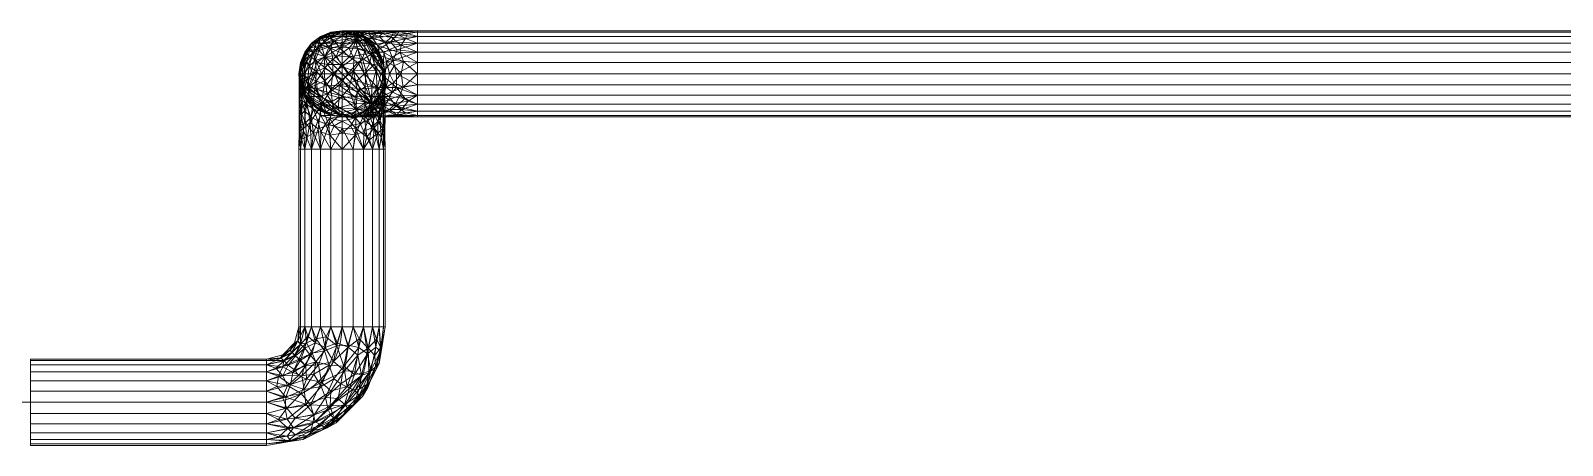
# Model space of a CAD drawing. Header units: inches. Extents: x -3325 to -59, y 5 to 733.
# Drawn here: x -1958 to -1906.8, y 578.7 to 592.5 of the extents above; entities that cross this region are included whole.
import ezdxf

# ---------------------------------------------------------------- set-up
doc = ezdxf.new("R2010")
doc.units = ezdxf.units.IN
doc.header["$MEASUREMENT"] = 0
doc.layers.add('P-PIPE', color=10, linetype='Continuous', lineweight=9)

# ---------------------------------------------------------------- blocks, each defined once
blk = doc.blocks.new('Elbow - Welded - Generic - Standard-1127339-06 - Fifth Level')
at = {"layer": 'P-PIPE'}
mesh = blk.add_polyface(dxfattribs=at)
corners = [(-1.437, 2.52), (-1.582, 1.978), (-1.978, 1.582), (-2.52, 1.437), (-2.52, 1.388, 0.372), (-2.52, 1.244, 0.719), (-2.52, 1.016, 1.016), (-2.52, 0.719, 1.244), (-2.52, 0.372, 1.388), (-2.52, 0, 1.437), (-2.52, -0.372, 1.388), (-2.52, -0.719, 1.244), (-2.52, -1.016, 1.016), (-2.52, -1.244, 0.719), (-2.52, -1.388, 0.372), (-2.52, -1.437), (-1.297, -1.243), (-0.194, -0.681), (0.681, 0.194), (1.243, 1.297), (1.437, 2.52), (1.388, 2.52, 0.372), (1.244, 2.52, 0.719), (1.016, 2.52, 1.016), (0.719, 2.52, 1.244), (0.372, 2.52, 1.388), (0, 2.52, 1.437), (-0.372, 2.52, 1.388), (-0.719, 2.52, 1.244), (-1.016, 2.52, 1.016), (-1.244, 2.52, 0.719), (-1.388, 2.52, 0.372), (-0.124, 0.124, 1.145), (-0.941, 0.941, 1.408), (-1.055, -0.959, 0.7), (-1.443, 1.443, 1.035), (0.959, 1.055, 0.7), (0.064, 1.205, 1.386), (-1.205, -0.064, 1.386), (-1.676, 1.676, 0.552), (-0.585, 1.717, 1.373), (-1.717, 0.585, 1.373), (-1.621, -0.853, 1.06), (0.853, 1.621, 1.06), (-1.704, -1.281, 0.44), (1.281, 1.704, 0.44), (-1.181, 1.979, 0.952), (-1.979, 1.181, 0.952), (-0.175, 1.879, 1.434), (-1.879, 0.175, 1.434), (-1.832, -0.563, 1.287), (-0.931, -0.418, 1.18), (0.563, 1.832, 1.287), (0.418, 0.931, 1.18), (-1.835, -1.132, 0.797), (1.132, 1.835, 0.797), (-0.997, 1.643, 1.218), (-1.643, 0.997, 1.218), (0.186, -0.186, 0.597), (0.208, 1.901, 1.41), (-1.901, -0.208, 1.41), (-0.434, 1.242, 1.435), (-0.698, 0.527, 1.426), (-1.813, -1.325), (1.325, 1.813), (-1.738, 1.738, 0.259), (-2.05, 1.479, 0.408), (-1.479, 2.05, 0.408), (-1.941, 1.39, 0.707), (-1.39, 1.941, 0.707), (-1.266, 0.429, 1.435), (0.426, 0.379, 0.898), (-0.379, -0.426, 0.898), (-1.585, 1.569, 0.81), (-0.745, -0.962), (-0.531, -0.842, 0.379), (0.962, 0.745), (0.842, 0.531, 0.379), (0.006, -0.482, 0.309), (0.244, -0.244), (0.474, -0.016, 0.305), (-0.245, -0.569, 0.577), (0.567, 0.236, 0.569), (-1.078, -1.129, 0.308), (1.129, 1.078, 0.308), (-0.551, 0.161, 1.327), (-0.035, 0.615, 1.301), (-0.866, 2.121, 1.181), (-2.121, 0.866, 1.181), (-0.269, 0.779, 1.4), (-0.527, 2.181, 1.348), (-2.181, 0.527, 1.348), (-0.877, 1.348, 1.346), (-1.239, 1.239, 1.25), (-1.346, 0.88, 1.346), (0.252, 0.466, 1.096), (0.718, 0.974, 0.962), (0.078, -0.078, 0.857), (-0.466, -0.252, 1.096), (-0.974, -0.713, 0.967)]
mesh.append_faces([[corners[k] for k in face] for face in [(16, 44, 63), (14, 44, 13), (13, 54, 12), (26, 59, 25), (31, 69, 30), (2, 65, 1), (1, 67, 0), (30, 46, 29), (11, 50, 10), (17, 75, 74), (64, 45, 19), (76, 77, 18), (19, 84, 76)]], dxfattribs={"vtx0": -1, "vtx1": -1})
mesh.append_faces([[corners[k] for k in face] for face in [(44, 54, 13), (80, 78, 79), (14, 63, 44), (49, 41, 91), (92, 40, 56), (53, 95, 96), (42, 50, 11), (61, 33, 62), (34, 44, 83), (38, 50, 51), (41, 49, 70), (69, 73, 46), (47, 68, 5), (95, 71, 96), (39, 66, 68), (46, 56, 87), (35, 47, 57), (39, 65, 66), (24, 52, 43), (89, 85, 86), (55, 36, 45), (54, 34, 42), (27, 90, 48), (45, 64, 21), (76, 84, 77), (55, 45, 22), (56, 46, 35), (94, 92, 93), (41, 57, 88), (1, 65, 67), (43, 52, 53), (31, 67, 69), (97, 58, 82), (77, 84, 36), (68, 73, 39), (40, 61, 48), (40, 92, 61), (59, 48, 37), (60, 49, 9), (38, 62, 70), (51, 50, 42), (60, 50, 38), (99, 72, 98), (51, 98, 85), (59, 52, 25), (53, 52, 37), (86, 53, 37), (32, 98, 97), (34, 54, 44), (42, 12, 54), (23, 43, 55), (36, 55, 43), (35, 57, 93), (40, 90, 87), (47, 6, 88), (94, 33, 92), (82, 36, 71), (51, 99, 98), (48, 59, 26), (52, 59, 37), (50, 60, 10), (49, 60, 38), (33, 94, 70), (37, 48, 61), (85, 62, 38), (61, 62, 89), (67, 65, 39), (2, 66, 65), (67, 39, 69), (68, 66, 4), (73, 47, 35), (69, 39, 73), (30, 69, 46), (38, 70, 49), (33, 70, 62), (82, 58, 80), (43, 96, 36), (99, 51, 42), (81, 34, 75), (47, 73, 68), (73, 35, 46), (74, 75, 83), (17, 78, 75), (75, 78, 81), (45, 84, 19), (18, 77, 80), (80, 58, 78), (81, 78, 58), (77, 82, 80), (97, 81, 58), (34, 81, 72), (36, 82, 77), (97, 82, 71), (34, 83, 75), (16, 83, 44), (36, 84, 45), (51, 85, 38), (86, 85, 32), (86, 32, 95), (89, 86, 37), (46, 87, 29), (40, 87, 56), (88, 7, 91), (47, 88, 57), (61, 89, 37), (85, 89, 62), (87, 90, 28), (48, 90, 40), (49, 91, 8), (88, 91, 41), (93, 92, 56), (61, 92, 33), (35, 93, 56), (93, 57, 94), (57, 41, 94), (70, 94, 41), (86, 95, 53), (97, 95, 32), (53, 96, 43), (71, 36, 96), (97, 71, 95), (81, 97, 72), (97, 98, 72), (85, 98, 32), (42, 34, 99), (34, 72, 99)]], dxfattribs={"vtx0": -1, "vtx1": -1, "vtx2": -1})
mesh.append_faces([[corners[k] for k in face] for face in [(42, 11, 12), (83, 16, 74), (47, 5, 6), (60, 9, 10), (43, 23, 24), (45, 21, 22), (52, 24, 25), (87, 28, 29), (90, 27, 28), (68, 4, 5), (67, 31, 0), (78, 17, 79)]], dxfattribs={"vtx0": -1, "vtx2": -1})
mesh.append_faces([[corners[k] for k in face] for face in [(7, 8, 91), (3, 4, 66), (6, 7, 88), (2, 3, 66), (26, 27, 48), (22, 23, 55), (8, 9, 49), (79, 18, 80)]], dxfattribs={"vtx1": -1, "vtx2": -1})
mesh.append_faces([[corners[k] for k in face] for face in [(14, 15, 63), (64, 20, 21)]], dxfattribs={"vtx2": -1})
mesh = blk.add_polyface(dxfattribs=at)
corners = [(1.437, 2.52), (1.243, 1.297), (0.681, 0.194), (-0.194, -0.681), (-1.297, -1.243), (-2.52, -1.437), (-2.52, -1.388, -0.372), (-2.52, -1.244, -0.719), (-2.52, -1.016, -1.016), (-2.52, -0.719, -1.244), (-2.52, -0.372, -1.388), (-2.52, 0, -1.437), (-2.52, 0.372, -1.388), (-2.52, 0.719, -1.244), (-2.52, 1.016, -1.016), (-2.52, 1.244, -0.719), (-2.52, 1.388, -0.372), (-2.52, 1.437), (-1.978, 1.582), (-1.582, 1.978), (-1.437, 2.52), (-1.388, 2.52, -0.372), (-1.244, 2.52, -0.719), (-1.016, 2.52, -1.016), (-0.719, 2.52, -1.244), (-0.372, 2.52, -1.388), (0, 2.52, -1.437), (0.372, 2.52, -1.388), (0.719, 2.52, -1.244), (1.016, 2.52, -1.016), (1.244, 2.52, -0.719), (1.388, 2.52, -0.372), (-0.375, 0.375, -1.342), (-1.211, 1.211, -1.272), (0.655, 0.894, -0.984), (-0.894, -0.655, -0.984), (-1.661, 1.661, -0.601), (-1.361, 0.29, -1.437), (-0.29, 1.361, -1.437), (0.527, 1.569, -1.27), (1.091, 1.558, -0.764), (-1.569, -0.527, -1.27), (-1.558, -1.091, -0.764), (-1.24, 1.8, -0.979), (-1.8, 1.24, -0.979), (-1.825, 0.562, -1.367), (-0.562, 1.825, -1.367), (0.83, 0.598, -0.514), (0.11, -0.11, -0.793), (-0.598, -0.83, -0.514), (0.877, 1.804, -1.077), (0.202, 1.84, -1.408), (0.083, 1.05, -1.358), (1.299, 1.822, -0.457), (-1.804, -0.877, -1.077), (-1.84, -0.202, -1.408), (-1.05, -0.083, -1.358), (-1.822, -1.299, -0.457), (-1.734, 1.734, -0.287), (-1.98, 0.884, -1.195), (-0.884, 1.98, -1.195), (0.167, 0.53, -1.178), (-0.392, -0.123, -1.141), (-1.471, 2.039, -0.447), (-2.039, 1.471, -0.447), (-1.382, 1.93, -0.73), (-1.93, 1.382, -0.73), (-1.813, -1.325), (1.325, 1.813), (-1.983, 0.166, -1.433), (-0.166, 1.983, -1.433), (-1.183, 0.772, -1.401), (-0.688, 0.667, -1.434), (-0.788, 1.248, -1.388), (1.122, 1.179, -0.461), (0.962, 0.745), (-1.179, -1.122, -0.461), (-0.745, -0.962), (0.374, -0.101, -0.385), (0.857, 0.493, -0.232), (-0.493, -0.857, -0.232), (-0.082, -0.528, -0.39), (-0.253, -0.513, -0.679), (-0.333, -0.356, -0.933), (-0.71, -0.75, -0.764), (0.576, 2.117, -1.305), (1.151, 2.11, -0.829), (-2.117, -0.576, -1.305), (-2.11, -1.151, -0.829), (-1.139, 2.207, -0.92), (-2.207, 1.139, -0.92), (-1.548, 1.548, -0.867), (-1.385, 1.405, -1.096), (-1.592, 1.084, -1.187), (-1.452, 0.888, -1.319), (-1.071, 1.589, -1.195), (0.893, 0.985, -0.756), (0.576, 0.437, -0.773), (0.361, 0.426, -0.99), (0.361, 1.032, -1.242), (-0.957, -0.405, -1.196), (0.244, -0.244)]
mesh.append_faces([[corners[k] for k in face] for face in [(12, 69, 11), (18, 64, 17), (7, 57, 6), (16, 64, 15), (26, 70, 25), (25, 46, 24), (27, 51, 26), (77, 80, 3), (22, 63, 21), (67, 57, 4), (2, 79, 75), (4, 76, 77)]], dxfattribs={"vtx0": -1, "vtx1": -1})
mesh.append_faces([[corners[k] for k in face] for face in [(15, 64, 66), (100, 56, 62), (57, 42, 76), (45, 37, 69), (91, 36, 65), (64, 18, 58), (50, 39, 85), (81, 82, 78), (37, 45, 71), (45, 13, 59), (57, 7, 88), (57, 67, 6), (48, 97, 78), (59, 93, 94), (87, 54, 9), (61, 52, 99), (60, 24, 46), (35, 42, 54), (40, 53, 74), (42, 35, 84), (22, 89, 65), (63, 65, 36), (51, 27, 85), (32, 52, 61), (25, 70, 46), (34, 96, 97), (34, 50, 96), (52, 38, 51), (55, 41, 87), (40, 86, 53), (41, 55, 56), (93, 33, 94), (92, 44, 91), (34, 39, 50), (72, 37, 71), (33, 73, 71), (58, 63, 36), (33, 92, 95), (79, 78, 47), (61, 62, 32), (82, 48, 78), (86, 50, 29), (50, 40, 96), (52, 51, 39), (70, 51, 38), (99, 34, 61), (52, 32, 72), (53, 31, 68), (74, 47, 96), (35, 54, 41), (88, 54, 42), (69, 55, 11), (37, 72, 56), (37, 56, 55), (56, 32, 62), (42, 84, 76), (64, 58, 36), (90, 59, 14), (44, 92, 93), (46, 73, 95), (89, 60, 43), (98, 34, 97), (82, 83, 48), (62, 61, 98), (62, 35, 100), (19, 63, 58), (64, 36, 66), (22, 65, 63), (91, 65, 43), (91, 66, 36), (66, 44, 90), (45, 69, 12), (55, 69, 37), (51, 70, 26), (46, 70, 38), (95, 73, 33), (72, 32, 56), (73, 72, 71), (52, 72, 38), (46, 38, 73), (72, 73, 38), (53, 1, 74), (79, 74, 75), (80, 76, 49), (4, 57, 76), (3, 80, 81), (78, 79, 2), (74, 79, 47), (76, 80, 77), (81, 80, 49), (81, 49, 82), (78, 101, 81), (49, 84, 82), (48, 83, 62), (84, 83, 82), (35, 62, 83), (84, 49, 76), (83, 84, 35), (50, 85, 28), (51, 85, 39), (53, 86, 30), (50, 86, 40), (55, 87, 10), (54, 87, 41), (54, 88, 8), (57, 88, 42), (60, 89, 23), (65, 89, 43), (66, 90, 15), (59, 90, 44), (92, 91, 43), (66, 91, 44), (95, 43, 60), (92, 33, 93), (33, 71, 94), (44, 93, 59), (71, 45, 94), (59, 94, 45), (43, 95, 92), (95, 60, 46), (74, 96, 40), (97, 96, 47), (78, 97, 47), (34, 98, 61), (97, 48, 98), (62, 98, 48), (52, 39, 99), (34, 99, 39), (35, 41, 100), (56, 100, 41)]], dxfattribs={"vtx0": -1, "vtx1": -1, "vtx2": -1})
mesh.append_faces([[corners[k] for k in face] for face in [(90, 14, 15), (54, 8, 9), (88, 7, 8), (87, 9, 10), (74, 1, 75), (55, 10, 11), (45, 12, 13), (53, 68, 1), (53, 30, 31), (64, 16, 17), (81, 101, 3), (78, 2, 101)]], dxfattribs={"vtx0": -1, "vtx2": -1})
mesh.append_faces([[corners[k] for k in face] for face in [(22, 23, 89), (18, 19, 58), (20, 21, 63), (29, 30, 86), (28, 29, 50), (23, 24, 60), (27, 28, 85), (13, 14, 59), (19, 20, 63)]], dxfattribs={"vtx1": -1, "vtx2": -1})
mesh.append_faces([[corners[k] for k in face] for face in [(31, 0, 68), (67, 5, 6)]], dxfattribs={"vtx2": -1})
mesh = blk.add_polyface(dxfattribs=at)
corners = [(1.437, 2.52), (1.388, 2.52, -0.372), (1.244, 2.52, -0.719), (1.016, 2.52, -1.016), (0.719, 2.52, -1.244), (0.372, 2.52, -1.388), (0, 2.52, -1.437), (-0.372, 2.52, -1.388), (-0.719, 2.52, -1.244), (-1.016, 2.52, -1.016), (-1.244, 2.52, -0.719), (-1.388, 2.52, -0.372), (-1.437, 2.52), (-1.388, 2.52, 0.372), (-1.244, 2.52, 0.719), (-1.016, 2.52, 1.016), (-0.719, 2.52, 1.244), (-0.372, 2.52, 1.388), (0, 2.52, 1.437), (0.372, 2.52, 1.388), (0.719, 2.52, 1.244), (1.016, 2.52, 1.016), (1.244, 2.52, 0.719), (1.388, 2.52, 0.372)]
mesh.append_faces([[corners[k] for k in face] for face in [(15, 12, 13, 14)]], dxfattribs={"vtx0": -1})
mesh.append_faces([[corners[k] for k in face] for face in [(6, 9, 2, 5)]], dxfattribs={"vtx0": -1, "vtx1": -1, "vtx2": -1})
mesh.append_faces([[corners[k] for k in face] for face in [(12, 17, 22, 1)]], dxfattribs={"vtx0": -1, "vtx1": -1, "vtx2": -1, "vtx3": -1})
mesh.append_faces([[corners[k] for k in face] for face in [(9, 12, 1, 2)]], dxfattribs={"vtx0": -1, "vtx1": -1, "vtx3": -1})
mesh.append_faces([[corners[k] for k in face] for face in [(0, 1, 22, 23), (19, 20, 17, 18)]], dxfattribs={"vtx1": -1})
mesh.append_faces([[corners[k] for k in face] for face in [(15, 16, 17, 12), (20, 21, 22, 17)]], dxfattribs={"vtx2": -1, "vtx3": -1})
mesh.append_faces([[corners[k] for k in face] for face in [(6, 7, 8, 9), (9, 10, 11, 12), (2, 3, 4, 5)]], dxfattribs={"vtx3": -1})
mesh = blk.add_polyface(dxfattribs=at)
corners = [(-2.52, -1.437), (-2.52, -1.388, 0.372), (-2.52, -1.244, 0.719), (-2.52, -1.016, 1.016), (-2.52, -0.719, 1.244), (-2.52, -0.372, 1.388), (-2.52, 0, 1.437), (-2.52, 0.372, 1.388), (-2.52, 0.719, 1.244), (-2.52, 1.016, 1.016), (-2.52, 1.244, 0.719), (-2.52, 1.388, 0.372), (-2.52, 1.437), (-2.52, 1.388, -0.372), (-2.52, 1.244, -0.719), (-2.52, 1.016, -1.016), (-2.52, 0.719, -1.244), (-2.52, 0.372, -1.388), (-2.52, 0, -1.437), (-2.52, -0.372, -1.388), (-2.52, -0.719, -1.244), (-2.52, -1.016, -1.016), (-2.52, -1.244, -0.719), (-2.52, -1.388, -0.372)]
mesh.append_faces([[corners[k] for k in face] for face in [(2, 0, 1)]], dxfattribs={"vtx0": -1})
mesh.append_faces([[corners[k] for k in face] for face in [(19, 22, 18)]], dxfattribs={"vtx0": -1, "vtx1": -1})
mesh.append_faces([[corners[k] for k in face] for face in [(15, 18, 22, 4)]], dxfattribs={"vtx0": -1, "vtx1": -1, "vtx2": -1, "vtx3": -1})
mesh.append_faces([[corners[k] for k in face] for face in [(7, 15, 4, 5)]], dxfattribs={"vtx0": -1, "vtx1": -1, "vtx3": -1})
mesh.append_faces([[corners[k] for k in face] for face in [(7, 12, 13)]], dxfattribs={"vtx0": -1, "vtx2": -1})
mesh.append_faces([[corners[k] for k in face] for face in [(2, 22, 23, 0)]], dxfattribs={"vtx0": -1, "vtx3": -1})
mesh.append_faces([[corners[k] for k in face] for face in [(10, 11, 9), (6, 7, 5)]], dxfattribs={"vtx1": -1})
mesh.append_faces([[corners[k] for k in face] for face in [(11, 12, 7, 9)]], dxfattribs={"vtx1": -1, "vtx2": -1, "vtx3": -1})
mesh.append_faces([[corners[k] for k in face] for face in [(16, 17, 18, 15), (20, 21, 22, 19), (7, 8, 9)]], dxfattribs={"vtx2": -1})
mesh.append_faces([[corners[k] for k in face] for face in [(13, 14, 15, 7), (2, 3, 4, 22)]], dxfattribs={"vtx2": -1, "vtx3": -1})

msp = doc.modelspace()

# ---------------------------------------------------------------- linework, layer by layer
at = {"layer": 'P-PIPE', "color": 1}
for p, q in [((-1947.585, 591.078, 1073.48), (-1947.585, 591.078, 1068.52)), ((-1947.585, 591.078, 1073.48), (-1947.585, 591.078, 1068.52)), ((-1813.473, 591.078, 1076), (-1945.065, 591.078, 1076)), ((-1813.473, 591.078, 1076), (-1945.065, 591.078, 1076)), ((-1947.585, 582.639, 1066), (-1947.585, 588.558, 1066)), ((-1947.585, 582.639, 1066), (-1947.585, 588.558, 1066)), ((-1950.105, 580.119, 1066), (-1957.98, 580.119, 1066)), ((-1950.105, 580.119, 1066), (-1957.98, 580.119, 1066))]:
    msp.add_line(p, q, dxfattribs=at)
at = {"layer": 'P-PIPE', "color": 1, "extrusion": (0, 1, 0)}
for centre, start, end in [((1945.065, 1073.48, 591.078), 0, 90), ((1957.98, 1068.52, 580.119), 270, 0)]:
    msp.add_arc(centre, 2.52, start, end, dxfattribs=at)
at = {"layer": 'P-PIPE', "color": 1, "extrusion": (-1, 0, 0)}
msp.add_arc((-588.558, 1068.52, 1947.585), 2.52, 180, 270, dxfattribs=at)
at = {"layer": 'P-PIPE', "color": 1}
msp.add_arc((-1950.105, 582.639, 1066), 2.52, 270, 0, dxfattribs=at)

# ---------------------------------------------------------------- block references
at = {"layer": 'P-PIPE', "color": 1, "extrusion": (0, 1, 0), "rotation": 90}
msp.add_blockref('Elbow - Welded - Generic - Standard-1127339-06 - Fifth Level', (1947.585, 1076, 591.078), dxfattribs=at)
at = {"layer": 'P-PIPE', "color": 1, "extrusion": (-1, 0, 0), "rotation": 270}
msp.add_blockref('Elbow - Welded - Generic - Standard-1127339-06 - Fifth Level', (-591.078, 1066, 1947.585), dxfattribs=at)
at = {"layer": 'P-PIPE', "color": 1}
msp.add_blockref('Elbow - Welded - Generic - Standard-1127339-06 - Fifth Level', (-1947.585, 580.119, 1066), dxfattribs=at)

# ---------------------------------------------------------------- meshes
mesh = msp.add_polyface(dxfattribs=at)
corners = [(-1946.148, 591.078, 1073.48), (-1946.197, 591.45, 1073.48), (-1946.34, 591.797, 1073.48), (-1946.569, 592.094, 1073.48), (-1946.866, 592.323, 1073.48), (-1947.213, 592.466, 1073.48), (-1947.585, 592.515, 1073.48), (-1947.957, 592.466, 1073.48), (-1948.304, 592.323, 1073.48), (-1948.602, 592.094, 1073.48), (-1948.83, 591.797, 1073.48), (-1948.974, 591.45, 1073.48), (-1949.023, 591.078, 1073.48), (-1948.974, 590.706, 1073.48), (-1948.83, 590.359, 1073.48), (-1948.602, 590.061, 1073.48), (-1948.304, 589.833, 1073.48), (-1947.957, 589.689, 1073.48), (-1947.585, 589.64, 1073.48), (-1947.213, 589.689, 1073.48), (-1946.866, 589.833, 1073.48), (-1946.569, 590.061, 1073.48), (-1946.34, 590.359, 1073.48), (-1946.197, 590.706, 1073.48)]
mesh.append_faces([[corners[k] for k in face] for face in [(21, 18, 19, 20)]], dxfattribs={"vtx0": -1, "color": 1})
mesh.append_faces([[corners[k] for k in face] for face in [(18, 14, 17)]], dxfattribs={"vtx0": -1, "vtx1": -1, "color": 1})
mesh.append_faces([[corners[k] for k in face] for face in [(9, 3, 6)]], dxfattribs={"vtx0": -1, "vtx1": -1, "vtx2": -1, "color": 1})
mesh.append_faces([[corners[k] for k in face] for face in [(3, 9, 21, 0), (12, 18, 21, 9)]], dxfattribs={"vtx0": -1, "vtx1": -1, "vtx2": -1, "vtx3": -1, "color": 1})
mesh.append_faces([[corners[k] for k in face] for face in [(16, 17, 14, 15)]], dxfattribs={"vtx1": -1, "color": 1})
mesh.append_faces([[corners[k] for k in face] for face in [(1, 2, 3, 0), (7, 8, 9, 6)]], dxfattribs={"vtx2": -1, "color": 1})
mesh.append_faces([[corners[k] for k in face] for face in [(12, 13, 14, 18)]], dxfattribs={"vtx2": -1, "vtx3": -1, "color": 1})
mesh.append_faces([[corners[k] for k in face] for face in [(21, 22, 23, 0), (3, 4, 5, 6), (9, 10, 11, 12)]], dxfattribs={"vtx3": -1, "color": 1})
mesh = msp.add_polyface(dxfattribs=at)
corners = [(-1946.148, 591.078, 1068.52), (-1946.197, 590.706, 1068.52), (-1946.34, 590.359, 1068.52), (-1946.569, 590.061, 1068.52), (-1946.866, 589.833, 1068.52), (-1947.213, 589.689, 1068.52), (-1947.585, 589.64, 1068.52), (-1947.957, 589.689, 1068.52), (-1948.304, 589.833, 1068.52), (-1948.602, 590.061, 1068.52), (-1948.83, 590.359, 1068.52), (-1948.974, 590.706, 1068.52), (-1949.023, 591.078, 1068.52), (-1948.974, 591.45, 1068.52), (-1948.83, 591.797, 1068.52), (-1948.602, 592.094, 1068.52), (-1948.304, 592.323, 1068.52), (-1947.957, 592.466, 1068.52), (-1947.585, 592.515, 1068.52), (-1947.213, 592.466, 1068.52), (-1946.866, 592.323, 1068.52), (-1946.569, 592.094, 1068.52), (-1946.34, 591.797, 1068.52), (-1946.197, 591.45, 1068.52)]
mesh.append_faces([[corners[k] for k in face] for face in [(10, 7, 8, 9), (15, 13, 14)]], dxfattribs={"vtx0": -1, "color": 1})
mesh.append_faces([[corners[k] for k in face] for face in [(7, 10, 6)]], dxfattribs={"vtx0": -1, "vtx1": -1, "color": 1})
mesh.append_faces([[corners[k] for k in face] for face in [(18, 21, 15)]], dxfattribs={"vtx0": -1, "vtx1": -1, "vtx2": -1, "color": 1})
mesh.append_faces([[corners[k] for k in face] for face in [(3, 15, 21, 0), (12, 3, 6, 10)]], dxfattribs={"vtx0": -1, "vtx1": -1, "vtx2": -1, "vtx3": -1, "color": 1})
mesh.append_faces([[corners[k] for k in face] for face in [(15, 3, 12, 13)]], dxfattribs={"vtx0": -1, "vtx1": -1, "vtx3": -1, "color": 1})
mesh.append_faces([[corners[k] for k in face] for face in [(5, 6, 3, 4)]], dxfattribs={"vtx1": -1, "color": 1})
mesh.append_faces([[corners[k] for k in face] for face in [(1, 2, 3, 0), (19, 20, 21, 18), (10, 11, 12)]], dxfattribs={"vtx2": -1, "color": 1})
mesh.append_faces([[corners[k] for k in face] for face in [(21, 22, 23, 0), (15, 16, 17, 18)]], dxfattribs={"vtx3": -1, "color": 1})
mesh = msp.add_polyface(dxfattribs=at)
corners = [(-1949.023, 591.078, 1073.48), (-1948.974, 591.45, 1073.48), (-1948.83, 591.797, 1073.48), (-1948.602, 592.094, 1073.48), (-1948.304, 592.323, 1073.48), (-1947.957, 592.466, 1073.48), (-1947.585, 592.515, 1073.48), (-1947.585, 592.515, 1068.52), (-1947.957, 592.466, 1068.52), (-1948.304, 592.323, 1068.52), (-1948.602, 592.094, 1068.52), (-1948.83, 591.797, 1068.52), (-1948.974, 591.45, 1068.52), (-1949.023, 591.078, 1068.52)]
mesh.append_faces([[corners[k] for k in face] for face in [(7, 8, 5, 6)]], dxfattribs={"vtx1": -1, "color": 1})
mesh.append_faces([[corners[k] for k in face] for face in [(8, 9, 4, 5), (3, 4, 9, 10), (11, 12, 1, 2), (2, 3, 10, 11)]], dxfattribs={"vtx1": -1, "vtx3": -1, "color": 1})
mesh.append_faces([[corners[k] for k in face] for face in [(12, 13, 0, 1)]], dxfattribs={"vtx3": -1, "color": 1})
mesh = msp.add_polyface(dxfattribs=at)
corners = [(-1947.585, 592.515, 1073.48), (-1947.213, 592.466, 1073.48), (-1946.866, 592.323, 1073.48), (-1946.569, 592.094, 1073.48), (-1946.34, 591.797, 1073.48), (-1946.197, 591.45, 1073.48), (-1946.148, 591.078, 1073.48), (-1946.148, 591.078, 1068.52), (-1946.197, 591.45, 1068.52), (-1946.34, 591.797, 1068.52), (-1946.569, 592.094, 1068.52), (-1946.866, 592.323, 1068.52), (-1947.213, 592.466, 1068.52), (-1947.585, 592.515, 1068.52)]
mesh.append_faces([[corners[k] for k in face] for face in [(7, 8, 5, 6)]], dxfattribs={"vtx1": -1, "color": 1})
mesh.append_faces([[corners[k] for k in face] for face in [(8, 9, 4, 5), (3, 4, 9, 10), (11, 12, 1, 2), (2, 3, 10, 11)]], dxfattribs={"vtx1": -1, "vtx3": -1, "color": 1})
mesh.append_faces([[corners[k] for k in face] for face in [(12, 13, 0, 1)]], dxfattribs={"vtx3": -1, "color": 1})
mesh = msp.add_polyface(dxfattribs=at)
corners = [(-1945.065, 592.515, 1076), (-1945.065, 592.466, 1075.628), (-1945.065, 592.323, 1075.281), (-1945.065, 592.094, 1074.984), (-1945.065, 591.797, 1074.755), (-1945.065, 591.45, 1074.611), (-1945.065, 591.078, 1074.562), (-1945.065, 590.706, 1074.611), (-1945.065, 590.359, 1074.755), (-1945.065, 590.061, 1074.984), (-1945.065, 589.833, 1075.281), (-1945.065, 589.689, 1075.628), (-1945.065, 589.64, 1076), (-1945.065, 589.689, 1076.372), (-1945.065, 589.833, 1076.719), (-1945.065, 590.061, 1077.016), (-1945.065, 590.359, 1077.245), (-1945.065, 590.706, 1077.389), (-1945.065, 591.078, 1077.438), (-1945.065, 591.45, 1077.389), (-1945.065, 591.797, 1077.245), (-1945.065, 592.094, 1077.016), (-1945.065, 592.323, 1076.719), (-1945.065, 592.466, 1076.372)]
mesh.append_faces([[corners[k] for k in face] for face in [(2, 0, 1), (4, 2, 3), (22, 20, 21), (10, 8, 9), (16, 14, 15)]], dxfattribs={"vtx0": -1, "color": 1})
mesh.append_faces([[corners[k] for k in face] for face in [(7, 19, 5, 6)]], dxfattribs={"vtx0": -1, "vtx1": -1, "color": 1})
mesh.append_faces([[corners[k] for k in face] for face in [(13, 14, 12)]], dxfattribs={"vtx1": -1, "color": 1})
mesh.append_faces([[corners[k] for k in face] for face in [(4, 5, 0, 2), (19, 20, 0, 5), (7, 8, 12, 17), (16, 17, 12, 14)]], dxfattribs={"vtx1": -1, "vtx2": -1, "vtx3": -1, "color": 1})
mesh.append_faces([[corners[k] for k in face] for face in [(22, 23, 0, 20), (10, 11, 12, 8), (17, 18, 19, 7)]], dxfattribs={"vtx2": -1, "vtx3": -1, "color": 1})
mesh = msp.add_polyface(dxfattribs=at)
corners = [(-1813.473, 591.078, 1077.438), (-1813.473, 591.45, 1077.389), (-1813.473, 591.797, 1077.245), (-1813.473, 592.094, 1077.016), (-1813.473, 592.323, 1076.719), (-1813.473, 592.466, 1076.372), (-1813.473, 592.515, 1076), (-1945.065, 592.515, 1076), (-1945.065, 592.466, 1076.372), (-1945.065, 592.323, 1076.719), (-1945.065, 592.094, 1077.016), (-1945.065, 591.797, 1077.245), (-1945.065, 591.45, 1077.389), (-1945.065, 591.078, 1077.438)]
mesh.append_faces([[corners[k] for k in face] for face in [(8, 9, 4, 5), (3, 4, 9, 10), (11, 12, 1, 2), (2, 3, 10, 11)]], dxfattribs={"vtx1": -1, "vtx3": -1, "color": 1})
mesh.append_faces([[corners[k] for k in face] for face in [(6, 7, 8, 5)]], dxfattribs={"vtx2": -1, "color": 1})
mesh.append_faces([[corners[k] for k in face] for face in [(12, 13, 0, 1)]], dxfattribs={"vtx3": -1, "color": 1})
mesh = msp.add_polyface(dxfattribs=at)
corners = [(-1813.473, 592.515, 1076), (-1813.473, 592.466, 1075.628), (-1813.473, 592.323, 1075.281), (-1813.473, 592.094, 1074.984), (-1813.473, 591.797, 1074.755), (-1813.473, 591.45, 1074.611), (-1813.473, 591.078, 1074.562), (-1945.065, 591.078, 1074.562), (-1945.065, 591.45, 1074.611), (-1945.065, 591.797, 1074.755), (-1945.065, 592.094, 1074.984), (-1945.065, 592.323, 1075.281), (-1945.065, 592.466, 1075.628), (-1945.065, 592.515, 1076)]
mesh.append_faces([[corners[k] for k in face] for face in [(7, 8, 5, 6)]], dxfattribs={"vtx1": -1, "color": 1})
mesh.append_faces([[corners[k] for k in face] for face in [(8, 9, 4, 5), (3, 4, 9, 10), (11, 12, 1, 2), (2, 3, 10, 11)]], dxfattribs={"vtx1": -1, "vtx3": -1, "color": 1})
mesh.append_faces([[corners[k] for k in face] for face in [(12, 13, 0, 1)]], dxfattribs={"vtx3": -1, "color": 1})
mesh = msp.add_polyface(dxfattribs=at)
corners = [(-1947.585, 589.64, 1073.48), (-1947.957, 589.689, 1073.48), (-1948.304, 589.833, 1073.48), (-1948.602, 590.061, 1073.48), (-1948.83, 590.359, 1073.48), (-1948.974, 590.706, 1073.48), (-1949.023, 591.078, 1073.48), (-1949.023, 591.078, 1068.52), (-1948.974, 590.706, 1068.52), (-1948.83, 590.359, 1068.52), (-1948.602, 590.061, 1068.52), (-1948.304, 589.833, 1068.52), (-1947.957, 589.689, 1068.52), (-1947.585, 589.64, 1068.52)]
mesh.append_faces([[corners[k] for k in face] for face in [(7, 8, 5, 6)]], dxfattribs={"vtx1": -1, "color": 1})
mesh.append_faces([[corners[k] for k in face] for face in [(8, 9, 4, 5), (3, 4, 9, 10), (11, 12, 1, 2), (2, 3, 10, 11)]], dxfattribs={"vtx1": -1, "vtx3": -1, "color": 1})
mesh.append_faces([[corners[k] for k in face] for face in [(12, 13, 0, 1)]], dxfattribs={"vtx3": -1, "color": 1})
mesh = msp.add_polyface(dxfattribs=at)
corners = [(-1946.148, 591.078, 1073.48), (-1946.197, 590.706, 1073.48), (-1946.34, 590.359, 1073.48), (-1946.569, 590.061, 1073.48), (-1946.866, 589.833, 1073.48), (-1947.213, 589.689, 1073.48), (-1947.585, 589.64, 1073.48), (-1947.585, 589.64, 1068.52), (-1947.213, 589.689, 1068.52), (-1946.866, 589.833, 1068.52), (-1946.569, 590.061, 1068.52), (-1946.34, 590.359, 1068.52), (-1946.197, 590.706, 1068.52), (-1946.148, 591.078, 1068.52)]
mesh.append_faces([[corners[k] for k in face] for face in [(7, 8, 5, 6)]], dxfattribs={"vtx1": -1, "color": 1})
mesh.append_faces([[corners[k] for k in face] for face in [(8, 9, 4, 5), (3, 4, 9, 10), (11, 12, 1, 2), (2, 3, 10, 11)]], dxfattribs={"vtx1": -1, "vtx3": -1, "color": 1})
mesh.append_faces([[corners[k] for k in face] for face in [(12, 13, 0, 1)]], dxfattribs={"vtx3": -1, "color": 1})
mesh = msp.add_polyface(dxfattribs=at)
corners = [(-1813.473, 589.64, 1076), (-1813.473, 589.689, 1076.372), (-1813.473, 589.833, 1076.719), (-1813.473, 590.061, 1077.016), (-1813.473, 590.359, 1077.245), (-1813.473, 590.706, 1077.389), (-1813.473, 591.078, 1077.438), (-1945.065, 591.078, 1077.438), (-1945.065, 590.706, 1077.389), (-1945.065, 590.359, 1077.245), (-1945.065, 590.061, 1077.016), (-1945.065, 589.833, 1076.719), (-1945.065, 589.689, 1076.372), (-1945.065, 589.64, 1076)]
mesh.append_faces([[corners[k] for k in face] for face in [(7, 8, 5, 6)]], dxfattribs={"vtx1": -1, "color": 1})
mesh.append_faces([[corners[k] for k in face] for face in [(8, 9, 4, 5), (3, 4, 9, 10), (11, 12, 1, 2), (2, 3, 10, 11)]], dxfattribs={"vtx1": -1, "vtx3": -1, "color": 1})
mesh.append_faces([[corners[k] for k in face] for face in [(12, 13, 0, 1)]], dxfattribs={"vtx3": -1, "color": 1})
mesh = msp.add_polyface(dxfattribs=at)
corners = [(-1813.473, 591.078, 1074.562), (-1813.473, 590.706, 1074.611), (-1813.473, 590.359, 1074.755), (-1813.473, 590.061, 1074.984), (-1813.473, 589.833, 1075.281), (-1813.473, 589.689, 1075.628), (-1813.473, 589.64, 1076), (-1945.065, 589.64, 1076), (-1945.065, 589.689, 1075.628), (-1945.065, 589.833, 1075.281), (-1945.065, 590.061, 1074.984), (-1945.065, 590.359, 1074.755), (-1945.065, 590.706, 1074.611), (-1945.065, 591.078, 1074.562)]
mesh.append_faces([[corners[k] for k in face] for face in [(7, 8, 5, 6)]], dxfattribs={"vtx1": -1, "color": 1})
mesh.append_faces([[corners[k] for k in face] for face in [(8, 9, 4, 5), (3, 4, 9, 10), (11, 12, 1, 2), (2, 3, 10, 11)]], dxfattribs={"vtx1": -1, "vtx3": -1, "color": 1})
mesh.append_faces([[corners[k] for k in face] for face in [(12, 13, 0, 1)]], dxfattribs={"vtx3": -1, "color": 1})
mesh = msp.add_polyface(dxfattribs=at)
corners = [(-1946.148, 588.558, 1066), (-1946.197, 588.558, 1065.628), (-1946.34, 588.558, 1065.281), (-1946.569, 588.558, 1064.984), (-1946.866, 588.558, 1064.755), (-1947.213, 588.558, 1064.611), (-1947.585, 588.558, 1064.562), (-1947.957, 588.558, 1064.611), (-1948.304, 588.558, 1064.755), (-1948.602, 588.558, 1064.984), (-1948.83, 588.558, 1065.281), (-1948.974, 588.558, 1065.628), (-1949.023, 588.558, 1066), (-1948.974, 588.558, 1066.372), (-1948.83, 588.558, 1066.719), (-1948.602, 588.558, 1067.016), (-1948.304, 588.558, 1067.245), (-1947.957, 588.558, 1067.389), (-1947.585, 588.558, 1067.438), (-1947.213, 588.558, 1067.389), (-1946.866, 588.558, 1067.245), (-1946.569, 588.558, 1067.016), (-1946.34, 588.558, 1066.719), (-1946.197, 588.558, 1066.372)]
mesh.append_faces([[corners[k] for k in face] for face in [(10, 7, 8, 9), (21, 19, 20)]], dxfattribs={"vtx0": -1, "color": 1})
mesh.append_faces([[corners[k] for k in face] for face in [(17, 21, 15, 16)]], dxfattribs={"vtx0": -1, "vtx1": -1, "color": 1})
mesh.append_faces([[corners[k] for k in face] for face in [(0, 3, 21)]], dxfattribs={"vtx0": -1, "vtx1": -1, "vtx2": -1, "color": 1})
mesh.append_faces([[corners[k] for k in face] for face in [(3, 7, 10, 12), (3, 12, 15, 21)]], dxfattribs={"vtx0": -1, "vtx1": -1, "vtx2": -1, "vtx3": -1, "color": 1})
mesh.append_faces([[corners[k] for k in face] for face in [(10, 11, 12), (5, 6, 7), (1, 2, 3, 0), (13, 14, 15, 12)]], dxfattribs={"vtx2": -1, "color": 1})
mesh.append_faces([[corners[k] for k in face] for face in [(3, 4, 5, 7), (17, 18, 19, 21)]], dxfattribs={"vtx2": -1, "vtx3": -1, "color": 1})
mesh.append_faces([[corners[k] for k in face] for face in [(21, 22, 23, 0)]], dxfattribs={"vtx3": -1, "color": 1})
mesh = msp.add_polyface(dxfattribs=at)
corners = [(-1949.023, 582.639, 1066), (-1948.974, 582.639, 1066.372), (-1948.83, 582.639, 1066.719), (-1948.602, 582.639, 1067.016), (-1948.304, 582.639, 1067.245), (-1947.957, 582.639, 1067.389), (-1947.585, 582.639, 1067.438), (-1947.585, 588.558, 1067.438), (-1947.957, 588.558, 1067.389), (-1948.304, 588.558, 1067.245), (-1948.602, 588.558, 1067.016), (-1948.83, 588.558, 1066.719), (-1948.974, 588.558, 1066.372), (-1949.023, 588.558, 1066)]
mesh.append_faces([[corners[k] for k in face] for face in [(7, 8, 5, 6)]], dxfattribs={"vtx1": -1, "color": 1})
mesh.append_faces([[corners[k] for k in face] for face in [(8, 9, 4, 5), (3, 4, 9, 10), (11, 12, 1, 2), (2, 3, 10, 11)]], dxfattribs={"vtx1": -1, "vtx3": -1, "color": 1})
mesh.append_faces([[corners[k] for k in face] for face in [(12, 13, 0, 1)]], dxfattribs={"vtx3": -1, "color": 1})
mesh = msp.add_polyface(dxfattribs=at)
corners = [(-1947.585, 582.639, 1064.562), (-1947.957, 582.639, 1064.611), (-1948.304, 582.639, 1064.755), (-1948.602, 582.639, 1064.984), (-1948.83, 582.639, 1065.281), (-1948.974, 582.639, 1065.628), (-1949.023, 582.639, 1066), (-1949.023, 588.558, 1066), (-1948.974, 588.558, 1065.628), (-1948.83, 588.558, 1065.281), (-1948.602, 588.558, 1064.984), (-1948.304, 588.558, 1064.755), (-1947.957, 588.558, 1064.611), (-1947.585, 588.558, 1064.562)]
mesh.append_faces([[corners[k] for k in face] for face in [(7, 8, 5, 6)]], dxfattribs={"vtx1": -1, "color": 1})
mesh.append_faces([[corners[k] for k in face] for face in [(8, 9, 4, 5), (3, 4, 9, 10), (11, 12, 1, 2), (2, 3, 10, 11)]], dxfattribs={"vtx1": -1, "vtx3": -1, "color": 1})
mesh.append_faces([[corners[k] for k in face] for face in [(12, 13, 0, 1)]], dxfattribs={"vtx3": -1, "color": 1})
mesh = msp.add_polyface(dxfattribs=at)
corners = [(-1947.585, 582.639, 1067.438), (-1947.213, 582.639, 1067.389), (-1946.866, 582.639, 1067.245), (-1946.569, 582.639, 1067.016), (-1946.34, 582.639, 1066.719), (-1946.197, 582.639, 1066.372), (-1946.148, 582.639, 1066), (-1946.148, 588.558, 1066), (-1946.197, 588.558, 1066.372), (-1946.34, 588.558, 1066.719), (-1946.569, 588.558, 1067.016), (-1946.866, 588.558, 1067.245), (-1947.213, 588.558, 1067.389), (-1947.585, 588.558, 1067.438)]
mesh.append_faces([[corners[k] for k in face] for face in [(7, 8, 5, 6)]], dxfattribs={"vtx1": -1, "color": 1})
mesh.append_faces([[corners[k] for k in face] for face in [(8, 9, 4, 5), (3, 4, 9, 10), (11, 12, 1, 2), (2, 3, 10, 11)]], dxfattribs={"vtx1": -1, "vtx3": -1, "color": 1})
mesh.append_faces([[corners[k] for k in face] for face in [(12, 13, 0, 1)]], dxfattribs={"vtx3": -1, "color": 1})
mesh = msp.add_polyface(dxfattribs=at)
corners = [(-1946.148, 582.639, 1066), (-1946.197, 582.639, 1065.628), (-1946.34, 582.639, 1065.281), (-1946.569, 582.639, 1064.984), (-1946.866, 582.639, 1064.755), (-1947.213, 582.639, 1064.611), (-1947.585, 582.639, 1064.562), (-1947.585, 588.558, 1064.562), (-1947.213, 588.558, 1064.611), (-1946.866, 588.558, 1064.755), (-1946.569, 588.558, 1064.984), (-1946.34, 588.558, 1065.281), (-1946.197, 588.558, 1065.628), (-1946.148, 588.558, 1066)]
mesh.append_faces([[corners[k] for k in face] for face in [(7, 8, 5, 6)]], dxfattribs={"vtx1": -1, "color": 1})
mesh.append_faces([[corners[k] for k in face] for face in [(8, 9, 4, 5), (3, 4, 9, 10), (11, 12, 1, 2), (2, 3, 10, 11)]], dxfattribs={"vtx1": -1, "vtx3": -1, "color": 1})
mesh.append_faces([[corners[k] for k in face] for face in [(12, 13, 0, 1)]], dxfattribs={"vtx3": -1, "color": 1})
mesh = msp.add_polyface(dxfattribs=at)
corners = [(-1946.148, 582.639, 1066), (-1946.197, 582.639, 1066.372), (-1946.34, 582.639, 1066.719), (-1946.569, 582.639, 1067.016), (-1946.866, 582.639, 1067.245), (-1947.213, 582.639, 1067.389), (-1947.585, 582.639, 1067.438), (-1947.957, 582.639, 1067.389), (-1948.304, 582.639, 1067.245), (-1948.602, 582.639, 1067.016), (-1948.83, 582.639, 1066.719), (-1948.974, 582.639, 1066.372), (-1949.023, 582.639, 1066), (-1948.974, 582.639, 1065.628), (-1948.83, 582.639, 1065.281), (-1948.602, 582.639, 1064.984), (-1948.304, 582.639, 1064.755), (-1947.957, 582.639, 1064.611), (-1947.585, 582.639, 1064.562), (-1947.213, 582.639, 1064.611), (-1946.866, 582.639, 1064.755), (-1946.569, 582.639, 1064.984), (-1946.34, 582.639, 1065.281), (-1946.197, 582.639, 1065.628)]
mesh.append_faces([[corners[k] for k in face] for face in [(9, 3, 7, 8)]], dxfattribs={"vtx0": -1, "vtx1": -1, "color": 1})
mesh.append_faces([[corners[k] for k in face] for face in [(21, 14, 17), (3, 21, 0)]], dxfattribs={"vtx0": -1, "vtx1": -1, "vtx2": -1, "color": 1})
mesh.append_faces([[corners[k] for k in face] for face in [(9, 12, 21, 3)]], dxfattribs={"vtx0": -1, "vtx1": -1, "vtx2": -1, "vtx3": -1, "color": 1})
mesh.append_faces([[corners[k] for k in face] for face in [(16, 17, 14, 15), (20, 21, 19), (6, 7, 5)]], dxfattribs={"vtx1": -1, "color": 1})
mesh.append_faces([[corners[k] for k in face] for face in [(1, 2, 3, 0)]], dxfattribs={"vtx2": -1, "color": 1})
mesh.append_faces([[corners[k] for k in face] for face in [(12, 13, 14, 21), (17, 18, 19, 21), (3, 4, 5, 7)]], dxfattribs={"vtx2": -1, "vtx3": -1, "color": 1})
mesh.append_faces([[corners[k] for k in face] for face in [(21, 22, 23, 0), (9, 10, 11, 12)]], dxfattribs={"vtx3": -1, "color": 1})
mesh = msp.add_polyface(dxfattribs=at)
corners = [(-1957.98, 581.557, 1066), (-1957.98, 581.508, 1065.628), (-1957.98, 581.364, 1065.281), (-1957.98, 581.136, 1064.984), (-1957.98, 580.838, 1064.755), (-1957.98, 580.491, 1064.611), (-1957.98, 580.119, 1064.562), (-1957.98, 579.747, 1064.611), (-1957.98, 579.401, 1064.755), (-1957.98, 579.103, 1064.984), (-1957.98, 578.874, 1065.281), (-1957.98, 578.731, 1065.628), (-1957.98, 578.682, 1066), (-1957.98, 578.731, 1066.372), (-1957.98, 578.874, 1066.719), (-1957.98, 579.103, 1067.016), (-1957.98, 579.401, 1067.245), (-1957.98, 579.747, 1067.389), (-1957.98, 580.119, 1067.438), (-1957.98, 580.491, 1067.389), (-1957.98, 580.838, 1067.245), (-1957.98, 581.136, 1067.016), (-1957.98, 581.364, 1066.719), (-1957.98, 581.508, 1066.372)]
mesh.append_faces([[corners[k] for k in face] for face in [(2, 0, 1), (4, 2, 3), (22, 20, 21), (10, 8, 9), (16, 14, 15)]], dxfattribs={"vtx0": -1, "color": 1})
mesh.append_faces([[corners[k] for k in face] for face in [(7, 19, 5, 6)]], dxfattribs={"vtx0": -1, "vtx1": -1, "color": 1})
mesh.append_faces([[corners[k] for k in face] for face in [(13, 14, 12)]], dxfattribs={"vtx1": -1, "color": 1})
mesh.append_faces([[corners[k] for k in face] for face in [(4, 5, 0, 2), (19, 20, 0, 5), (7, 8, 12, 17), (16, 17, 12, 14)]], dxfattribs={"vtx1": -1, "vtx2": -1, "vtx3": -1, "color": 1})
mesh.append_faces([[corners[k] for k in face] for face in [(22, 23, 0, 20), (10, 11, 12, 8), (17, 18, 19, 7)]], dxfattribs={"vtx2": -1, "vtx3": -1, "color": 1})
mesh = msp.add_polyface(dxfattribs=at)
corners = [(-1950.105, 580.119, 1067.438), (-1950.105, 580.491, 1067.389), (-1950.105, 580.838, 1067.245), (-1950.105, 581.136, 1067.016), (-1950.105, 581.364, 1066.719), (-1950.105, 581.508, 1066.372), (-1950.105, 581.557, 1066), (-1957.98, 581.557, 1066), (-1957.98, 581.508, 1066.372), (-1957.98, 581.364, 1066.719), (-1957.98, 581.136, 1067.016), (-1957.98, 580.838, 1067.245), (-1957.98, 580.491, 1067.389), (-1957.98, 580.119, 1067.438)]
mesh.append_faces([[corners[k] for k in face] for face in [(7, 8, 5, 6)]], dxfattribs={"vtx1": -1, "color": 1})
mesh.append_faces([[corners[k] for k in face] for face in [(8, 9, 4, 5), (3, 4, 9, 10), (11, 12, 1, 2), (2, 3, 10, 11)]], dxfattribs={"vtx1": -1, "vtx3": -1, "color": 1})
mesh.append_faces([[corners[k] for k in face] for face in [(12, 13, 0, 1)]], dxfattribs={"vtx3": -1, "color": 1})
mesh = msp.add_polyface(dxfattribs=at)
corners = [(-1950.105, 581.557, 1066), (-1950.105, 581.508, 1065.628), (-1950.105, 581.364, 1065.281), (-1950.105, 581.136, 1064.984), (-1950.105, 580.838, 1064.755), (-1950.105, 580.491, 1064.611), (-1950.105, 580.119, 1064.562), (-1957.98, 580.119, 1064.562), (-1957.98, 580.491, 1064.611), (-1957.98, 580.838, 1064.755), (-1957.98, 581.136, 1064.984), (-1957.98, 581.364, 1065.281), (-1957.98, 581.508, 1065.628), (-1957.98, 581.557, 1066)]
mesh.append_faces([[corners[k] for k in face] for face in [(7, 8, 5, 6)]], dxfattribs={"vtx1": -1, "color": 1})
mesh.append_faces([[corners[k] for k in face] for face in [(8, 9, 4, 5), (3, 4, 9, 10), (11, 12, 1, 2), (2, 3, 10, 11)]], dxfattribs={"vtx1": -1, "vtx3": -1, "color": 1})
mesh.append_faces([[corners[k] for k in face] for face in [(12, 13, 0, 1)]], dxfattribs={"vtx3": -1, "color": 1})
mesh = msp.add_polyface(dxfattribs=at)
corners = [(-1950.105, 581.557, 1066), (-1950.105, 581.508, 1066.372), (-1950.105, 581.364, 1066.719), (-1950.105, 581.136, 1067.016), (-1950.105, 580.838, 1067.245), (-1950.105, 580.491, 1067.389), (-1950.105, 580.119, 1067.438), (-1950.105, 579.747, 1067.389), (-1950.105, 579.401, 1067.245), (-1950.105, 579.103, 1067.016), (-1950.105, 578.874, 1066.719), (-1950.105, 578.731, 1066.372), (-1950.105, 578.682, 1066), (-1950.105, 578.731, 1065.628), (-1950.105, 578.874, 1065.281), (-1950.105, 579.103, 1064.984), (-1950.105, 579.401, 1064.755), (-1950.105, 579.747, 1064.611), (-1950.105, 580.119, 1064.562), (-1950.105, 580.491, 1064.611), (-1950.105, 580.838, 1064.755), (-1950.105, 581.136, 1064.984), (-1950.105, 581.364, 1065.281), (-1950.105, 581.508, 1065.628)]
mesh.append_faces([[corners[k] for k in face] for face in [(12, 10, 11)]], dxfattribs={"vtx0": -1, "color": 1})
mesh.append_faces([[corners[k] for k in face] for face in [(20, 0, 19), (5, 0, 4)]], dxfattribs={"vtx0": -1, "vtx1": -1, "color": 1})
mesh.append_faces([[corners[k] for k in face] for face in [(5, 17, 19, 0)]], dxfattribs={"vtx0": -1, "vtx1": -1, "vtx2": -1, "vtx3": -1, "color": 1})
mesh.append_faces([[corners[k] for k in face] for face in [(12, 17, 7, 8)]], dxfattribs={"vtx0": -1, "vtx1": -1, "vtx3": -1, "color": 1})
mesh.append_faces([[corners[k] for k in face] for face in [(21, 22, 20), (3, 4, 2), (15, 16, 14)]], dxfattribs={"vtx1": -1, "color": 1})
mesh.append_faces([[corners[k] for k in face] for face in [(16, 17, 12, 14)]], dxfattribs={"vtx1": -1, "vtx2": -1, "vtx3": -1, "color": 1})
mesh.append_faces([[corners[k] for k in face] for face in [(17, 18, 19), (12, 13, 14)]], dxfattribs={"vtx2": -1, "color": 1})
mesh.append_faces([[corners[k] for k in face] for face in [(22, 23, 0, 20), (0, 1, 2, 4), (5, 6, 7, 17), (8, 9, 10, 12)]], dxfattribs={"vtx2": -1, "vtx3": -1, "color": 1})
mesh = msp.add_polyface(dxfattribs=at)
corners = [(-1950.105, 578.682, 1066), (-1950.105, 578.731, 1066.372), (-1950.105, 578.874, 1066.719), (-1950.105, 579.103, 1067.016), (-1950.105, 579.401, 1067.245), (-1950.105, 579.747, 1067.389), (-1950.105, 580.119, 1067.438), (-1957.98, 580.119, 1067.438), (-1957.98, 579.747, 1067.389), (-1957.98, 579.401, 1067.245), (-1957.98, 579.103, 1067.016), (-1957.98, 578.874, 1066.719), (-1957.98, 578.731, 1066.372), (-1957.98, 578.682, 1066)]
mesh.append_faces([[corners[k] for k in face] for face in [(7, 8, 5, 6)]], dxfattribs={"vtx1": -1, "color": 1})
mesh.append_faces([[corners[k] for k in face] for face in [(8, 9, 4, 5), (3, 4, 9, 10), (11, 12, 1, 2), (2, 3, 10, 11)]], dxfattribs={"vtx1": -1, "vtx3": -1, "color": 1})
mesh.append_faces([[corners[k] for k in face] for face in [(12, 13, 0, 1)]], dxfattribs={"vtx3": -1, "color": 1})
mesh = msp.add_polyface(dxfattribs=at)
corners = [(-1950.105, 580.119, 1064.562), (-1950.105, 579.747, 1064.611), (-1950.105, 579.401, 1064.755), (-1950.105, 579.103, 1064.984), (-1950.105, 578.874, 1065.281), (-1950.105, 578.731, 1065.628), (-1950.105, 578.682, 1066), (-1957.98, 578.682, 1066), (-1957.98, 578.731, 1065.628), (-1957.98, 578.874, 1065.281), (-1957.98, 579.103, 1064.984), (-1957.98, 579.401, 1064.755), (-1957.98, 579.747, 1064.611), (-1957.98, 580.119, 1064.562)]
mesh.append_faces([[corners[k] for k in face] for face in [(7, 8, 5, 6)]], dxfattribs={"vtx1": -1, "color": 1})
mesh.append_faces([[corners[k] for k in face] for face in [(8, 9, 4, 5), (3, 4, 9, 10), (11, 12, 1, 2), (2, 3, 10, 11)]], dxfattribs={"vtx1": -1, "vtx3": -1, "color": 1})
mesh.append_faces([[corners[k] for k in face] for face in [(12, 13, 0, 1)]], dxfattribs={"vtx3": -1, "color": 1})

doc.saveas('drawing.dxf')
